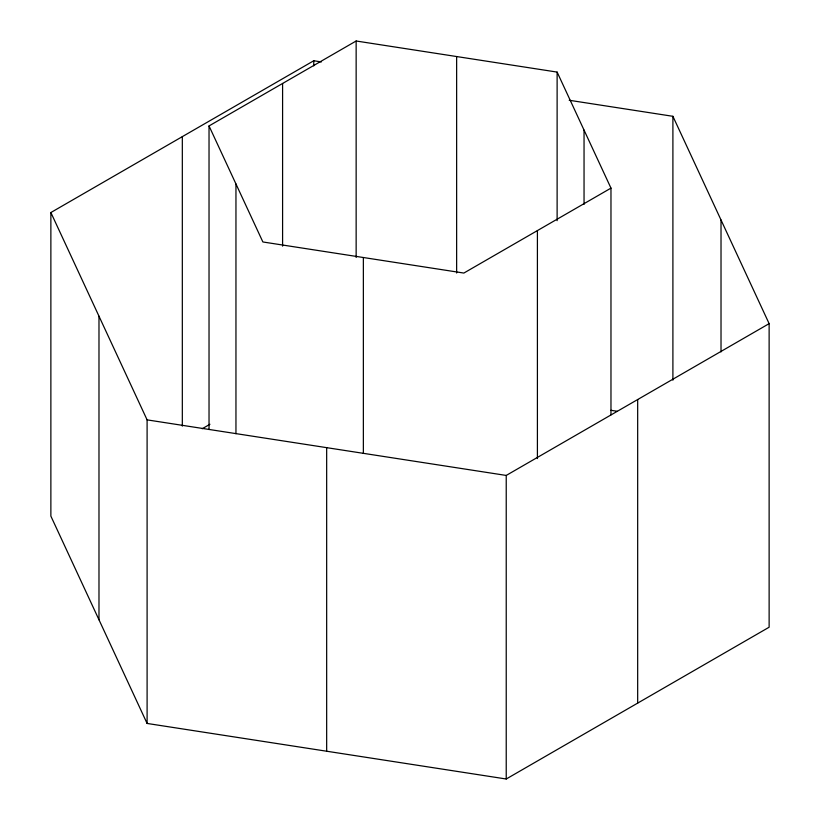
<?xml version="1.0" encoding="UTF-8"?>
<svg xmlns="http://www.w3.org/2000/svg" width="820" height="820" viewBox="0 0 820 820"><rect width="100%" height="100%" fill="white"/><g stroke="black" fill="none" stroke-linecap="round" stroke-linejoin="round"><path stroke-width="1.23" d="M569.203 100.265L672.902 116.307L769.129 323.644L769.129 627.218L506.227 779L147.098 723.445L50.871 516.108L50.871 212.534L313.773 60.752L321.358 61.93M209.028 429.506L209.028 125.942L356.146 41L557.118 72.088L610.972 188.118L610.972 414.838M610.972 188.118L463.853 273.06L262.882 241.972L209.028 125.942M202.212 428.737L209.94 424.268M50.871 212.534L147.098 419.871L506.227 475.436L769.129 323.644M610.931 410.297L617.255 411.271M721.016 219.975L721.016 351.913M672.902 116.307L672.902 380.172M637.673 399.535L637.673 703.109M584.045 130.103L584.045 204.395M557.118 72.088L557.118 220.672M537.407 230.594L537.407 458.585M506.227 475.436L506.227 779M456.637 56.549L456.637 273.019M363.362 257.521L363.362 453.491M356.146 41L356.146 257.47M326.667 447.648L326.667 751.222M313.773 60.752L313.773 65.877M282.592 83.466L282.592 246.143M235.955 183.957L235.955 433.729M182.327 136.643L182.327 426.123M147.098 419.871L147.098 723.445M98.984 316.202L98.984 619.776"/></g></svg>
